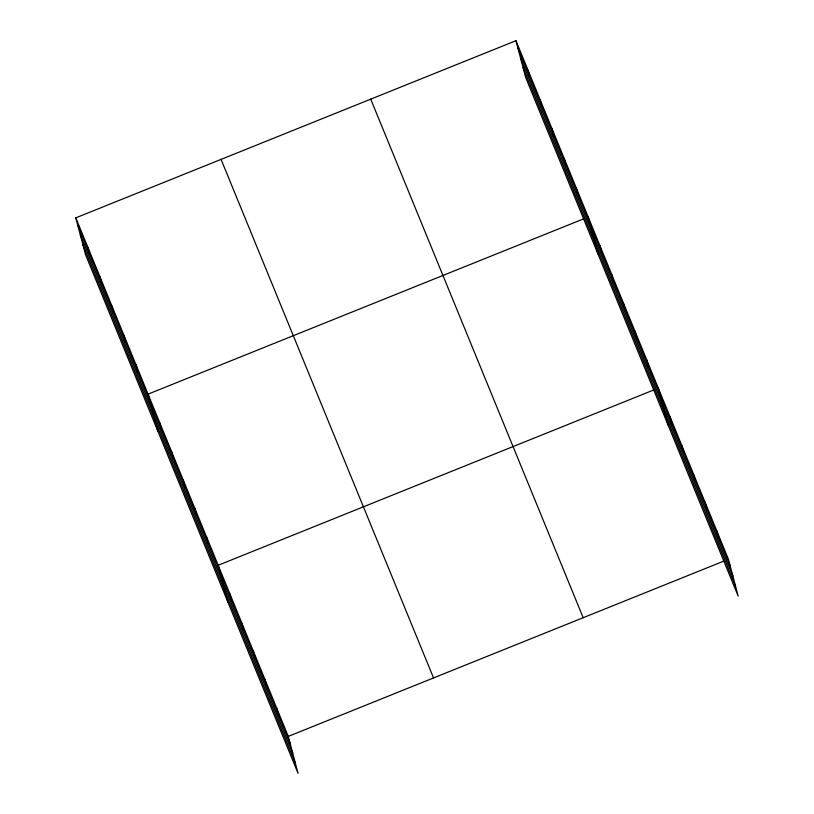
<?xml version="1.0" encoding="UTF-8"?>
<svg xmlns="http://www.w3.org/2000/svg" width="814" height="814" viewBox="0 0 814 814"><rect width="100%" height="100%" fill="white"/><g stroke="black" fill="none" stroke-linecap="round" stroke-linejoin="round"><path stroke-width="1.22" d="M75.814 217.847L288.288 736.395L298.046 773.3L85.572 254.751L75.814 217.847L515.954 40.7L728.428 559.249L738.186 596.153L525.712 77.605L515.954 40.7M583.546 218.874L148.056 394.149L157.814 431.054M653.662 389.998L218.172 565.272L227.93 602.177M288.288 736.395L723.778 561.121M517.816 47.721L730.29 566.279M520.421 57.58L732.895 576.139M523.107 67.745L735.581 586.294M370.716 99.155L583.18 617.714M221.062 159.381L433.536 677.94M77.676 224.868L290.15 743.416M80.281 234.727L292.755 753.276M82.967 244.892L295.441 763.44M716.747 530.728L718.599 537.759M705.056 502.207L706.918 509.238M693.375 473.687L695.227 480.718M681.684 445.166L683.546 452.197M670.003 416.646L671.855 423.677M658.312 388.125L668.07 425.04M646.631 359.605L648.483 366.636M634.94 331.084L636.802 338.115M623.259 302.564L625.111 309.595M611.568 274.053L613.43 281.074M599.887 245.533L601.739 252.554M588.196 217.012L597.954 253.917M576.159 187.627L578.011 194.648M564.122 158.242L565.974 165.262M552.075 128.856L553.937 135.877M540.038 99.471L541.89 106.492M528.001 70.085L529.853 77.106M276.607 707.875L278.459 714.896M264.916 679.354L266.778 686.375M253.235 650.834L255.087 657.854M241.544 622.313L243.406 629.334M229.863 593.793L231.715 600.813M206.491 536.752L208.343 543.772M194.8 508.231L196.662 515.252M183.119 479.711L184.971 486.731M171.428 451.19L173.29 458.211M159.748 422.67L161.599 429.69M136.019 364.764L137.871 371.784M123.982 335.378L125.834 342.409M111.935 305.993L113.797 313.024M99.898 276.607L101.75 283.638M87.861 247.222L89.713 254.253"/></g></svg>
